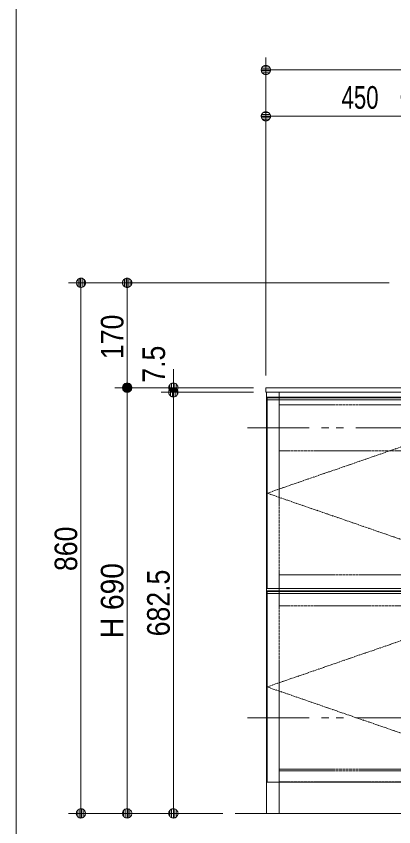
# Model space of a CAD drawing. Units: millimetres, scale not verified. Extents: x -6062 to 6062, y -3045 to 3045.
# Drawn here: x -2922 to -2310, y -2092 to -778 of the extents above; entities that cross this region are included whole.
import ezdxf
from ezdxf.enums import TextEntityAlignment as Align

# ---------------------------------------------------------------- set-up
doc = ezdxf.new("R2010")
doc.units = ezdxf.units.MM
doc.header["$LTSCALE"] = 20
doc.linetypes.add('DASHED1', pattern=[1.8, 1.2, -0.6])
doc.linetypes.add('DOUBLE_CHAIN1', pattern=[8.8, 5, -1, 0.6, -0.6, 0.6, -1])
for name, color, linetype, lineweight in [('0-0_1図面枠', 7, 'Continuous', 9), ('0-1_2寸法-1', 7, 'Continuous', 9), ('0-2_0', 7, 'Continuous', 9), ('0-3_2寸法-2', 7, 'Continuous', 9), ('0-4_5ボウル・キャビネット', 7, 'Continuous', 9)]:
    doc.layers.add(name, color=color, linetype=linetype, lineweight=lineweight)
doc.styles.add('ＭＳ Ｐゴシック', font='')
doc.styles.get('ＭＳ Ｐゴシック').set_extended_font_data('MS PGothic')

# ---------------------------------------------------------------- blocks, each defined once
blk = doc.blocks.new('グループ-4')
at = {"layer": '0-0_1図面枠'}
blk.add_line((-22700, 41000), (-22700, -48600), dxfattribs=at)
blk = doc.blocks.new('_Dot')
at = {"layer": '0-2_0'}
for p, q in [((-10, 0), (-20, 0)), ((9.78, 2), (-9.78, 2)), ((7.99, 6), (-7.99, 6)), ((9.16, -3.98), (-9.16, -3.98)), ((6, -7.98), (-6, -7.98))]:
    blk.add_line(p, q, dxfattribs=at)
for points in [[(10, 0), (9.92, 1.25), (9.69, 2.49), (9.3, 3.68), (8.76, 4.82), (8.09, 5.88), (7.29, 6.85), (6.37, 7.71), (5.36, 8.44), (4.26, 9.05), (3.09, 9.51), (1.87, 9.82), (0.63, 9.98), (-0.63, 9.98), (-1.87, 9.82), (-3.09, 9.51), (-4.26, 9.05), (-5.36, 8.44), (-6.37, 7.71), (-7.29, 6.85), (-8.09, 5.88), (-8.76, 4.82), (-9.3, 3.68), (-9.69, 2.49), (-9.92, 1.25), (-10, 0), (0, 0)], [(-10, 0), (-9.92, -1.25), (-9.69, -2.49), (-9.3, -3.68), (-8.76, -4.82), (-8.09, -5.88), (-7.29, -6.85), (-6.37, -7.71), (-5.36, -8.44), (-4.26, -9.05), (-3.09, -9.51), (-1.87, -9.82), (-0.63, -9.98), (0.63, -9.98), (1.87, -9.82), (3.09, -9.51), (4.26, -9.05), (5.36, -8.44), (6.37, -7.71), (7.29, -6.85), (8.09, -5.88), (8.76, -4.82), (9.3, -3.68), (9.69, -2.49), (9.92, -1.25), (10, 0), (0, 0)]]:
    blk.add_lwpolyline(points, close=True, dxfattribs=at)
blk = doc.blocks.new('グループ-23')
at = {"layer": '0-4_5ボウル・キャビネット', "linetype": 'DASHED1'}
for p, q in [((-14170, -34110), (-14170, -27880)), ((2970, -34110), (2970, -27880))]:
    blk.add_line(p, q, dxfattribs=at)
at = {"layer": '0-4_5ボウル・キャビネット'}
for p, q in [((-14170, -34110), (-14170, -34160)), ((2970, -34110), (2970, -34160))]:
    blk.add_line(p, q, dxfattribs=at)
blk = doc.blocks.new('グループ-24')
at = {"layer": '0-4_5ボウル・キャビネット', "linetype": 'DASHED1'}
for p, q in [((-14170, -40020), (2970, -40020)), ((2970, -40380), (-14170, -40380))]:
    blk.add_line(p, q, dxfattribs=at)
blk = doc.blocks.new('グループ-25')
at = {"layer": '0-4_5ボウル・キャビネット', "linetype": 'DASHED1'}
for p, q in [((-14170, -40390), (-14170, -34160)), ((2970, -40390), (2970, -34160)), ((-14170, -39962), (2970, -39962))]:
    blk.add_line(p, q, dxfattribs=at)
at = {"layer": '0-4_5ボウル・キャビネット'}
for p, q in [((-14170, -40390), (-14170, -41400)), ((2970, -40390), (2970, -41400))]:
    blk.add_line(p, q, dxfattribs=at)
blk.add_blockref('グループ-24', (0, 0), dxfattribs=at)
blk = doc.blocks.new('グループ-26')
at = {"layer": '0-4_5ボウル・キャビネット'}
blk.add_line((-14560, -34210), (3360, -34210), dxfattribs=at)
for points in [[(-14560, -34190), (3360, -34190), (3360, -34270), (-14560, -34270)], [(-14560, -34270), (3360, -34270), (3360, -40390), (-14560, -40390)]]:
    blk.add_lwpolyline(points, close=True, dxfattribs=at)
at = {"layer": '0-4_5ボウル・キャビネット', "linetype": 'DOUBLE_CHAIN1'}
blk.add_lwpolyline([(3360, -37300), (-5600, -34210), (-14560, -37300), (-5600, -40390)], close=True, dxfattribs=at)
blk = doc.blocks.new('グループ-27')
at = {"layer": '0-4_5ボウル・キャビネット'}
blk.add_line((-14560, -27930), (3360, -27930), dxfattribs=at)
for points in [[(-14560, -27910), (3360, -27910), (3360, -27990), (-14560, -27990)], [(-14560, -27990), (3360, -27990), (3360, -34110), (-14560, -34110)]]:
    blk.add_lwpolyline(points, close=True, dxfattribs=at)
at = {"layer": '0-4_5ボウル・キャビネット', "linetype": 'DOUBLE_CHAIN1'}
blk.add_lwpolyline([(3360, -31020), (-5600, -27930), (-14560, -31020), (-5600, -34110)], close=True, dxfattribs=at)
blk = doc.blocks.new('グループ-28')
at = {"layer": '0-4_5ボウル・キャビネット'}
for p, q in [((-14170, -27750), (-14170, -27880)), ((2970, -27750), (2970, -27880))]:
    blk.add_line(p, q, dxfattribs=at)
for points in [[(-14600, -27600), (3400, -27600), (3400, -27750), (-14600, -27750)], [(-14580, -27750), (3380, -27750), (3380, -41400), (-14580, -41400)]]:
    blk.add_lwpolyline(points, close=True, dxfattribs=at)
at = {"layer": '0-4_5ボウル・キャビネット', "linetype": 'DASHED1'}
for points in [[(-14170, -28160), (2970, -28160), (2970, -29650), (-14170, -29650)], [(-14170, -33670), (2970, -33670), (2970, -34670), (-14170, -34670)]]:
    blk.add_lwpolyline(points, close=True, dxfattribs=at)
at = {"layer": '0-4_5ボウル・キャビネット'}
for name in ['グループ-27', 'グループ-23', 'グループ-25', 'グループ-26']:
    blk.add_blockref(name, (0, 0), dxfattribs=at)

msp = doc.modelspace()

# ---------------------------------------------------------------- linework, layer by layer
at = {"layer": '0-1_2寸法-1'}
for p, q in [((-2517.5, -920), (-2517.5, -845)), ((-1632.51, -865), (-2502.49, -865)), ((-2517.5, -1360), (-2517.5, -920)), ((-2502.49, -940), (-2082.51, -940)), ((-2762.5, -1210), (-2837.5, -1210)), ((-2317.42, -1210), (-2762.5, -1210)), ((-2817.5, -2054.99), (-2817.5, -1225.01)), ((-2742.5, -1225.01), (-2742.5, -1364.99)), ((-2687.5, -1380), (-2762.5, -1380)), ((-2687.5, -1380), (-2762.5, -1380)), ((-2537.5, -1387.5), (-2687.5, -1387.5)), ((-2742.5, -2054.99), (-2742.5, -1395.01)), ((-2667.5, -2054.99), (-2667.5, -1402.51)), ((-2762.5, -2070), (-2837.5, -2070)), ((-2687.5, -2070), (-2762.5, -2070)), ((-2587.5, -2070), (-2687.5, -2070))]:
    msp.add_line(p, q, dxfattribs=at)
at = {"layer": '0-3_2寸法-2'}
for p, q in [((-2667.5, -1364.99), (-2667.5, -1349.99)), ((-2537.5, -1380), (-2687.5, -1380)), ((-2537.5, -1387.5), (-2687.5, -1387.5)), ((-2667.5, -1387.5), (-2667.5, -1380)), ((-2667.5, -1402.51), (-2667.5, -1417.51))]:
    msp.add_line(p, q, dxfattribs=at)
at = {"layer": '0-4_5ボウル・キャビネット', "linetype": 'DOUBLE_CHAIN1'}
for p, q in [((-1567.5, -1445), (-2567.5, -1445)), ((-1567.5, -1915), (-2567.5, -1915))]:
    msp.add_line(p, q, dxfattribs=at)
at = {"layer": '0-4_5ボウル・キャビネット'}
msp.add_line((-2567.5, -2070), (-1567.5, -2070), dxfattribs=at)

# ---------------------------------------------------------------- block references
at = {"layer": '0-0_1図面枠', "xscale": 0.05, "yscale": 0.05}
msp.add_blockref('グループ-4', (-1787.5, 0), dxfattribs=at)
at = {"layer": '0-1_2寸法-1', "xscale": 0.7503418, "yscale": 0.7503418}
for p, rotation in [((-2517.5, -865), 180), ((-2517.5, -940), 180), ((-2817.5, -1210), 90), ((-2742.5, -1210), 90), ((-2742.5, -1380), 270), ((-2742.5, -1380), 90), ((-2667.5, -1387.5), 90), ((-2817.5, -2070), 270), ((-2742.5, -2070), 270), ((-2667.5, -2070), 270)]:
    msp.add_blockref('_Dot', p, dxfattribs=dict(at, rotation=rotation))
at = {"layer": '0-3_2寸法-2', "xscale": 0.7503418, "yscale": 0.7503418}
for p, rotation in [((-2667.5, -1380), 270), ((-2667.5, -1387.5), 90)]:
    msp.add_blockref('_Dot', p, dxfattribs=dict(at, rotation=rotation))
at = {"layer": '0-4_5ボウル・キャビネット', "xscale": 0.05, "yscale": 0.05}
msp.add_blockref('グループ-28', (-1787.5, 0), dxfattribs=at)

# ---------------------------------------------------------------- texts
at = {"layer": '0-1_2寸法-1', "style": 'ＭＳ Ｐゴシック', "width": 0.75}
msp.add_text('450 （375）', height=36.66, dxfattribs=at).set_placement((-2394.71, -938.81), align=Align.BOTTOM_LEFT)
at = {"layer": '0-1_2寸法-1', "style": 'ＭＳ Ｐゴシック'}
for s, height, width, p in [('170', 36.66, 0.9, (-2737.54, -1333.61)), ('860', 36.66, 0.9, (-2812.54, -1677.18)), ('H 690', 36.69, 0.95, (-2737.54, -1785.99)), ('682.5', 36.69, 0.9, (-2662.44, -1783.02))]:
    msp.add_text(s, height=height, rotation=90, dxfattribs=dict(at, width=width)).set_placement(p, align=Align.BOTTOM_LEFT)
at = {"layer": '0-3_2寸法-2', "style": 'ＭＳ Ｐゴシック', "width": 0.9}
msp.add_text('7.5', height=36.69, rotation=90, dxfattribs=at).set_placement((-2669.98, -1371.95), align=Align.BOTTOM_LEFT)

doc.saveas('drawing.dxf')
